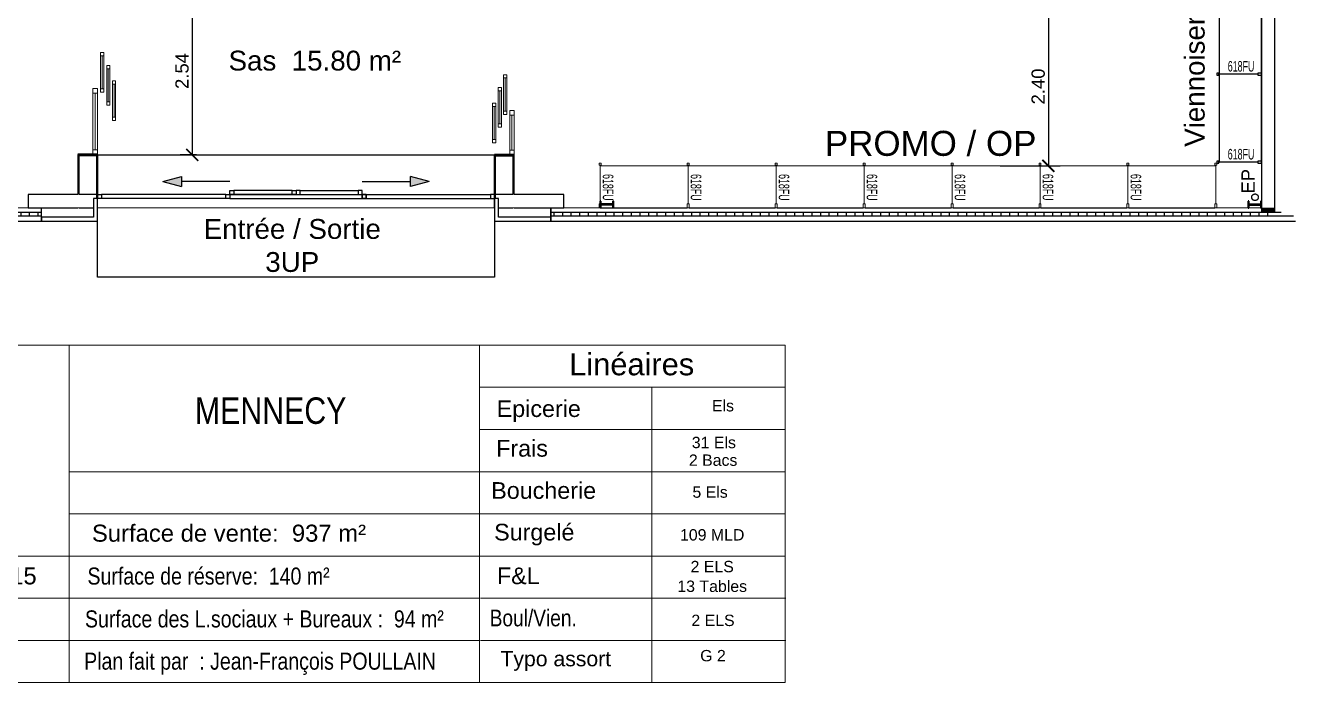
# Model space of a CAD drawing. Header units: millimetres. Extents: x 15590 to 15992, y 1055 to 1132.
# Drawn here: x 15759.24 to 15778.44, y 1063.33 to 1073.27 of the extents above; entities that cross this region are included whole.
import ezdxf
from ezdxf.enums import TextEntityAlignment as Align

# ---------------------------------------------------------------- set-up
doc = ezdxf.new("R2010")
doc.units = ezdxf.units.MM
doc.header["$MEASUREMENT"] = 0
for name, pattern in [('Court', [0.25, 0.05, -0.075, 0.05, -0.075]), ('Tirets', [0.004586, 0.002822, -0.001764]), ('Tirets courts A', [0.4, 0.2, -0.2])]:
    doc.linetypes.add(name, pattern=pattern)
doc.layers.get('0').update_dxf_attribs({"lineweight": 9})
for name, color, linetype in [('auvent 3D', 7, 'Continuous'), ('EP', 7, 'Continuous'), ('FAMILLES', 8, 'Continuous'), ('gondole', 6, 'Continuous'), ('le cartouche', 7, 'Continuous'), ('murs exterieurs.P', 7, 'Continuous'), ('murs interieurs.P', 7, 'Continuous'), ('structure', 7, 'Continuous'), ('texte.VETTI', 7, 'Continuous')]:
    doc.layers.add(name, color=color, linetype=linetype)
for name, color, linetype, lineweight in [('DM cloison', 7, 'Continuous', 9), ('DM Divers', 7, 'Continuous', 9), ('Hachures', 252, 'Continuous', 20)]:
    doc.layers.add(name, color=color, linetype=linetype, lineweight=lineweight)
doc.styles.add('Arial', font='arial.ttf')
doc.styles.add('Arial Narrow', font='ARIALN.TTF', dxfattribs={"height": 0.3})
doc.styles.add('GENERATED_STYLE_2', font='')
doc.styles.get("Standard").update_dxf_attribs({"font": 'swiss.ttf', "height": 0.2})
doc.styles.get('GENERATED_STYLE_2').set_extended_font_data('Arial Occidental')
doc.dimstyles.get("Standard").update_dxf_attribs({"dimtxt": 0.2, "dimasz": 0.18, "dimexe": 0.18, "dimexo": 0.0625, "dimgap": 0.05, "dimtad": 1, "dimzin": 4, "dimdsep": 46, "dimtxsty": 'Standard', "dimblk": 'ARCHTICK', "dimcen": 0.09, "dimadec": 0, "dimazin": 0, "dimtfac": 1, "dimtofl": 0, "dimtmove": 0, "dimatfit": 3, "dimfxl": 1, "dimtolj": 1, "dimtzin": 0, "dimarcsym": 0})
pattern_1 = [(90, (15740.19377, 1074.65998), (-0.13, 8e-18), []), (180, (15740.19377, 1074.65998), (-8e-18, -0.13), [])]

# ---------------------------------------------------------------- blocks, each defined once
blk = doc.blocks.new('Entrée Sortie')
at = {"layer": 'DM Divers', "insert": (49, 458), "char_height": 300, "width": 3361.04, "attachment_point": 2}
blk.add_mtext('{\\fArial|b0|i0|c0|p34;\\C1;Entrée / Sortie\\Ftxt|c0;\\P\\fArial|b0|i0|c238|p34;3UP}', dxfattribs=at)
blk = doc.blocks.new('_ArchTick')
at = {"color": 0, "linetype": 'ByBlock', "const_width": 0.15}
blk.add_lwpolyline([(-0.5, -0.5), (0.5, 0.5)], dxfattribs=at)
blk = doc.blocks.new('*D253')
at = {"layer": 'DEFPOINTS', "color": 0, "transparency": 16777216}
for p in [(15761.892, 1073.85), (15761.762, 1071.31), (15761.892, 1071.31)]:
    blk.add_point(p, dxfattribs=at)
at = {"layer": 'DM cloison', "color": 0, "lineweight": -2, "transparency": 16777216}
for p, q in [((15761.829, 1073.85), (15761.582, 1073.85)), ((15761.762, 1073.85), (15761.762, 1071.31)), ((15761.829, 1071.31), (15761.582, 1071.31))]:
    blk.add_line(p, q, dxfattribs=at)
at = {"layer": 'DM cloison', "color": 0, "lineweight": -2, "transparency": 16777216, "xscale": 0.18, "yscale": 0.18, "zscale": 0.18}
for p, rotation in [((15761.762, 1073.85), 90), ((15761.762, 1071.31), 270)]:
    blk.add_blockref('_ArchTick', p, dxfattribs=dict(at, rotation=rotation))
at = {"layer": 'DM cloison', "color": 0, "transparency": 16777216, "insert": (15761.609, 1072.58), "char_height": 0.2, "attachment_point": 5, "rotation": 90}
blk.add_mtext('\\A1;2.54', dxfattribs=at)
blk = doc.blocks.new('M618FU-1330')
for points in [[(-0.637, 1.345), (-0.647, 1.345), (-0.647, 1.36), (-0.677, 1.36), (-0.677, 1.33), (-0.647, 1.33), (-0.647, 1.345), (-0.637, 1.345)], [(-0.06, 1.345), (-0.637, 1.345)], [(-0.636, 0.015), (-0.636, 1.345)], [(-0.637, 0.015), (-0.647, 0.015), (-0.647, 0.03), (-0.677, 0.03), (-0.677, 0), (-0.647, 0), (-0.647, 0.015), (-0.637, 0.015)], [(-0.06, 0.015), (-0.637, 0.015)]]:
    blk.add_lwpolyline(points)
for points in [[(-0.06, 1.33), (0, 1.33), (0, 1.36), (-0.06, 1.36)], [(-0.06, 0), (0, 0), (0, 0.03), (-0.06, 0.03)]]:
    blk.add_lwpolyline(points, close=True)
at = {"color": 7, "lineweight": 25}
blk.add_lwpolyline([(0, 0.03), (0, 1.33)], dxfattribs=at)
at = {"color": 151, "lineweight": 15, "width": 0.6}
blk.add_text('618FU', height=0.16, dxfattribs=at).set_placement((-0.11, 0.135), align=Align.MIDDLE_RIGHT)
blk = doc.blocks.new('A$C6195')
at = {"color": 1}
for points in [[(0.04, 1.345), (0.03, 1.345), (0.03, 1.36), (0, 1.36), (0, 1.33), (0.03, 1.33), (0.03, 1.345), (0.04, 1.345)], [(0.041, 0.015), (0.041, 1.345)], [(0.617, 1.345), (0.041, 1.345)], [(0.04, 0.015), (0.03, 0.015), (0.03, 0.03), (0, 0.03), (0, 0), (0.03, 0), (0.03, 0.015), (0.04, 0.015)], [(0.041, 0.015), (0.031, 0.015), (0.031, 0.03), (0.001, 0.03), (0.001, 0), (0.031, 0), (0.031, 0.015), (0.041, 0.015)], [(0.617, 0.015), (0.04, 0.015)], [(0.617, 0.015), (0.041, 0.015)]]:
    blk.add_lwpolyline(points, dxfattribs=at)
for points in [[(0.617, 1.33), (0.677, 1.33), (0.677, 1.36), (0.617, 1.36)], [(0.617, 0), (0.677, 0), (0.677, 0.03), (0.617, 0.03)], [(0.617, 0), (0.676, 0), (0.676, 0.03), (0.617, 0.03)]]:
    blk.add_lwpolyline(points, close=True, dxfattribs=at)
at = {"color": 1, "lineweight": 25}
blk.add_lwpolyline([(0.676, 0.03), (0.676, 1.33)], dxfattribs=at)
at = {"color": 1, "lineweight": 15, "width": 0.6}
blk.add_text('618FU', height=0.16, dxfattribs=at).set_placement((0.567, 0.135), align=Align.MIDDLE_RIGHT)
blk = doc.blocks.new('*D277')
at = {"color": 0, "lineweight": -2, "transparency": 16777216}
for p, q in [((15773.83, 1073.546), (15774.886, 1073.546)), ((15774.706, 1073.546), (15774.706, 1071.145)), ((15773.977, 1071.145), (15774.886, 1071.145))]:
    blk.add_line(p, q, dxfattribs=at)
at = {"layer": 'DEFPOINTS', "color": 0, "transparency": 16777216}
for p in [(15773.767, 1073.546), (15773.915, 1071.145), (15774.706, 1071.145)]:
    blk.add_point(p, dxfattribs=at)
at = {"color": 0, "lineweight": -2, "transparency": 16777216, "xscale": 0.18, "yscale": 0.18, "zscale": 0.18}
for p, rotation in [((15774.706, 1073.546), 90), ((15774.706, 1071.145), 270)]:
    blk.add_blockref('_ArchTick', p, dxfattribs=dict(at, rotation=rotation))
at = {"color": 0, "transparency": 16777216, "insert": (15774.553, 1072.345), "char_height": 0.2, "attachment_point": 5, "rotation": 90}
blk.add_mtext('\\A1;2.40', dxfattribs=at)

msp = doc.modelspace()

# ---------------------------------------------------------------- hatches: boundary and pattern name
at = {"layer": 'murs exterieurs.P', "linetype": 'Continuous', "ltscale": 1000}
h = msp.add_hatch(dxfattribs=at)
h.set_pattern_fill('ISOLANT_POLYSTYRENE_0005', color=256, scale=0.1, angle=90, style=0, pattern_type=2)
h.set_pattern_definition(pattern_1)
h.paths.add_polyline_path([(15748.632, 1070.39), (15759.482, 1070.39), (15759.482, 1070.44), (15748.632, 1070.44)], flags=0)
h = msp.add_hatch(dxfattribs=at)
h.set_pattern_fill('ISOLANT_POLYSTYRENE_0005', color=256, scale=0.1, angle=90, style=0, pattern_type=2)
h.set_pattern_definition(pattern_1)
h.paths.add_polyline_path([(15767.182, 1070.39), (15778.031, 1070.39), (15778.031, 1070.44), (15767.182, 1070.44)], flags=0)
for points in [[(15777.931, 1070.44), (15778.031, 1070.44), (15778.031, 1070.51), (15777.931, 1070.51)], [(15778.131, 1070.51), (15778.031, 1070.51), (15778.031, 1070.44), (15778.131, 1070.44)]]:
    msp.add_hatch(color=256, dxfattribs=at).paths.add_polyline_path(points, flags=0)
at = {"layer": 'texte.VETTI', "linetype": 'Continuous'}
for points in [[(15761.319, 1070.907), (15761.599, 1070.832), (15761.599, 1070.982)], [(15765.344, 1070.907), (15765.064, 1070.982), (15765.064, 1070.832)]]:
    msp.add_hatch(color=256, dxfattribs=at).paths.add_polyline_path(points, flags=0)

# ---------------------------------------------------------------- linework, layer by layer
for p, q in [((15760.378, 1072.26), (15760.378, 1072.86)), ((15760.428, 1072.86), (15760.378, 1072.86)), ((15760.428, 1072.81), (15760.378, 1072.81)), ((15760.403, 1072.81), (15760.403, 1072.31)), ((15760.428, 1072.26), (15760.428, 1072.86)), ((15760.469, 1072.064), (15760.469, 1072.664)), ((15760.519, 1072.664), (15760.469, 1072.664)), ((15760.519, 1072.614), (15760.469, 1072.614)), ((15760.494, 1072.614), (15760.494, 1072.114)), ((15760.519, 1072.064), (15760.519, 1072.664)), ((15760.555, 1071.829), (15760.555, 1072.429)), ((15760.605, 1072.429), (15760.555, 1072.429)), ((15760.605, 1072.379), (15760.555, 1072.379)), ((15760.58, 1072.379), (15760.58, 1071.879)), ((15760.605, 1071.829), (15760.605, 1072.429)), ((15766.471, 1071.924), (15766.471, 1072.524)), ((15766.471, 1072.524), (15766.521, 1072.524)), ((15766.471, 1072.474), (15766.521, 1072.474)), ((15766.496, 1072.474), (15766.496, 1071.974)), ((15766.521, 1071.924), (15766.521, 1072.524)), ((15760.262, 1071.315), (15760.262, 1072.315)), ((15760.262, 1072.315), (15760.332, 1072.315)), ((15760.332, 1072.315), (15760.262, 1072.315)), ((15760.262, 1072.245), (15760.332, 1072.245)), ((15760.297, 1072.245), (15760.294, 1072.245)), ((15760.294, 1072.245), (15760.294, 1071.385)), ((15760.332, 1071.315), (15760.332, 1072.315)), ((15760.428, 1072.31), (15760.378, 1072.31)), ((15760.428, 1072.26), (15760.378, 1072.26)), ((15766.386, 1071.728), (15766.386, 1072.328)), ((15766.386, 1072.328), (15766.436, 1072.328)), ((15766.386, 1072.278), (15766.436, 1072.278)), ((15766.411, 1072.278), (15766.411, 1071.778)), ((15766.436, 1071.728), (15766.436, 1072.328)), ((15760.519, 1072.114), (15760.469, 1072.114)), ((15760.519, 1072.064), (15760.469, 1072.064)), ((15766.304, 1071.494), (15766.304, 1072.094)), ((15766.304, 1072.094), (15766.354, 1072.094)), ((15766.304, 1072.044), (15766.354, 1072.044)), ((15766.329, 1072.044), (15766.329, 1071.544)), ((15766.354, 1071.494), (15766.354, 1072.094)), ((15766.471, 1071.974), (15766.521, 1071.974)), ((15766.562, 1071.31), (15766.562, 1071.98)), ((15766.562, 1071.98), (15766.632, 1071.98)), ((15766.632, 1071.31), (15766.632, 1071.98)), ((15760.605, 1071.879), (15760.555, 1071.879)), ((15760.605, 1071.829), (15760.555, 1071.829)), ((15766.386, 1071.778), (15766.436, 1071.778)), ((15766.471, 1071.924), (15766.521, 1071.924)), ((15766.562, 1071.91), (15766.632, 1071.91)), ((15766.594, 1071.91), (15766.594, 1071.38)), ((15766.386, 1071.728), (15766.436, 1071.728)), ((15760.262, 1071.385), (15760.332, 1071.385)), ((15766.304, 1071.544), (15766.354, 1071.544)), ((15766.304, 1071.494), (15766.354, 1071.494)), ((15760.262, 1071.315), (15760.332, 1071.315)), ((15766.562, 1071.38), (15766.632, 1071.38)), ((15766.562, 1071.31), (15766.632, 1071.31)), ((15760.272, 1070.51), (15748.732, 1070.51)), ((15766.332, 1070.51), (15760.332, 1070.51)), ((15777.931, 1070.51), (15766.392, 1070.51)), ((15759.9, 1068.432), (15759.9, 1063.326)), ((15766.106, 1068.432), (15766.106, 1063.326)), ((15770.725, 1064.602), (15770.725, 1068.432)), ((15770.725, 1068.432), (15770.725, 1064.602)), ((15770.725, 1063.326), (15770.725, 1068.432)), ((15766.106, 1067.794), (15770.725, 1067.794)), ((15768.709, 1067.794), (15768.709, 1063.326)), ((15766.106, 1067.155), (15770.725, 1067.155)), ((15770.725, 1066.517), (15770.725, 1067.155)), ((15759.9, 1066.517), (15770.725, 1066.517)), ((15759.9, 1065.879), (15766.119, 1065.879)), ((15766.119, 1065.879), (15770.725, 1065.879)), ((15766.119, 1065.241), (15756.41, 1065.241)), ((15766.119, 1065.241), (15770.725, 1065.241)), ((15756.41, 1064.602), (15766.119, 1064.602)), ((15766.131, 1064.602), (15770.737, 1064.602)), ((15756.41, 1063.964), (15766.119, 1063.964)), ((15766.131, 1063.964), (15770.737, 1063.964)), ((15756.41, 1063.326), (15770.725, 1063.326))]:
    msp.add_line(p, q)
at = {"layer": 'auvent 3D', "linetype": 'Tirets courts A', "ltscale": 1000, "flags": 128}
msp.add_lwpolyline([(15766.332, 1071.31), (15766.332, 1069.46), (15760.332, 1069.46), (15760.332, 1071.31)], close=True, dxfattribs=at)
at = {"layer": 'EP', "linetype": 'Tirets', "ltscale": 1000}
msp.add_circle((15777.831, 1070.669), 0.05, dxfattribs=at)
at = {"layer": 'Hachures'}
msp.add_line((15756.41, 1068.432), (15770.725, 1068.432), dxfattribs=at)
at = {"layer": 'murs exterieurs.P', "linetype": 'Court', "ltscale": 1000}
msp.add_line((15762.432, 1071.31), (15764.232, 1071.31), dxfattribs=at)
at = {"layer": 'murs exterieurs.P', "color": 31, "linetype": 'Continuous', "lineweight": 25, "ltscale": 1000}
for p, q in [((15760.332, 1070.51), (15760.332, 1070.71)), ((15766.332, 1070.51), (15766.332, 1070.71)), ((15759.482, 1070.44), (15748.632, 1070.44)), ((15759.482, 1070.44), (15759.482, 1070.51)), ((15767.182, 1070.51), (15767.182, 1070.44)), ((15778.226, 1070.44), (15767.182, 1070.44))]:
    msp.add_line(p, q, dxfattribs=at)
at = {"layer": 'murs exterieurs.P', "linetype": 'Continuous', "ltscale": 1000}
for p, q in [((15760.332, 1070.65), (15760.332, 1070.71)), ((15760.332, 1070.71), (15760.392, 1070.71)), ((15760.392, 1070.65), (15760.332, 1070.65)), ((15760.392, 1070.71), (15760.392, 1070.65)), ((15762.272, 1070.71), (15760.392, 1070.71)), ((15762.272, 1070.65), (15760.392, 1070.65)), ((15762.272, 1070.65), (15762.272, 1070.71)), ((15762.272, 1070.71), (15762.332, 1070.71)), ((15762.272, 1070.71), (15762.332, 1070.71)), ((15762.272, 1070.65), (15762.272, 1070.71)), ((15762.332, 1070.65), (15762.272, 1070.65)), ((15762.332, 1070.65), (15762.272, 1070.65)), ((15762.332, 1070.71), (15762.332, 1070.77)), ((15762.332, 1070.77), (15762.392, 1070.77)), ((15762.332, 1070.71), (15762.332, 1070.65)), ((15762.392, 1070.71), (15762.332, 1070.71)), ((15762.332, 1070.71), (15762.332, 1070.65)), ((15762.332, 1070.71), (15764.332, 1070.71)), ((15762.332, 1070.65), (15764.332, 1070.65)), ((15762.392, 1070.77), (15762.392, 1070.71)), ((15763.272, 1070.77), (15762.392, 1070.77)), ((15763.272, 1070.71), (15762.392, 1070.71)), ((15763.272, 1070.71), (15763.272, 1070.77)), ((15763.272, 1070.77), (15763.332, 1070.77)), ((15763.332, 1070.71), (15763.272, 1070.71)), ((15763.332, 1070.77), (15763.332, 1070.71)), ((15763.392, 1070.77), (15763.332, 1070.77)), ((15763.332, 1070.77), (15763.332, 1070.71)), ((15763.332, 1070.71), (15763.392, 1070.71)), ((15763.392, 1070.71), (15763.392, 1070.77)), ((15763.392, 1070.77), (15764.272, 1070.77)), ((15763.392, 1070.71), (15764.272, 1070.71)), ((15764.332, 1070.77), (15764.272, 1070.77)), ((15764.272, 1070.77), (15764.272, 1070.71)), ((15764.272, 1070.71), (15764.332, 1070.71)), ((15764.332, 1070.71), (15764.332, 1070.77)), ((15764.392, 1070.71), (15764.332, 1070.71)), ((15764.332, 1070.71), (15764.332, 1070.65)), ((15764.332, 1070.71), (15764.392, 1070.71)), ((15764.332, 1070.65), (15764.332, 1070.71)), ((15764.332, 1070.65), (15764.392, 1070.65)), ((15764.392, 1070.65), (15764.332, 1070.65)), ((15764.392, 1070.65), (15764.392, 1070.71)), ((15764.392, 1070.71), (15766.272, 1070.71)), ((15764.392, 1070.71), (15764.392, 1070.65)), ((15764.392, 1070.65), (15766.272, 1070.65)), ((15766.332, 1070.71), (15766.272, 1070.71)), ((15766.272, 1070.71), (15766.272, 1070.65)), ((15766.272, 1070.65), (15766.332, 1070.65)), ((15766.332, 1070.65), (15766.332, 1070.71)), ((15759.482, 1070.44), (15759.482, 1070.51)), ((15759.482, 1070.39), (15759.482, 1070.44)), ((15759.482, 1070.39), (15759.482, 1070.44)), ((15767.182, 1070.44), (15767.182, 1070.51)), ((15767.182, 1070.44), (15767.182, 1070.39)), ((15767.182, 1070.39), (15767.182, 1070.44)), ((15777.931, 1070.51), (15777.931, 1070.44)), ((15778.131, 1070.44), (15778.131, 1070.51)), ((15748.632, 1070.39), (15759.482, 1070.39)), ((15759.482, 1070.31), (15759.482, 1070.39)), ((15759.482, 1070.31), (15759.482, 1070.39)), ((15767.182, 1070.39), (15767.182, 1070.31)), ((15767.182, 1070.39), (15778.411, 1070.39)), ((15767.182, 1070.31), (15767.182, 1070.39))]:
    msp.add_line(p, q, dxfattribs=at)
at = {"layer": 'murs exterieurs.P', "linetype": 'Continuous', "ltscale": 1000, "flags": 128}
for points in [[(15777.931, 1096.308), (15777.931, 1070.51)], [(15778.131, 1070.51), (15778.131, 1096.308)], [(15760.322, 1070.649), (15760.272, 1070.649)], [(15760.272, 1070.649), (15760.272, 1070.37)], [(15760.332, 1070.31), (15760.332, 1070.649)], [(15766.332, 1070.649), (15766.332, 1070.31)], [(15766.392, 1070.649), (15766.342, 1070.649)], [(15766.392, 1070.37), (15766.392, 1070.649)], [(15748.632, 1070.31), (15759.482, 1070.31)], [(15760.272, 1070.37), (15759.482, 1070.37)], [(15759.482, 1070.37), (15759.482, 1070.31)], [(15759.482, 1070.31), (15760.332, 1070.31)], [(15766.332, 1070.31), (15767.182, 1070.31)], [(15767.182, 1070.37), (15766.392, 1070.37)], [(15767.182, 1070.31), (15767.182, 1070.37)], [(15767.182, 1070.31), (15778.444, 1070.31)]]:
    msp.add_lwpolyline(points, dxfattribs=at)
at = {"layer": 'murs exterieurs.P', "color": 31, "linetype": 'Continuous', "lineweight": 25, "ltscale": 1000, "flags": 128}
for points in [[(15760.032, 1070.71), (15759.282, 1070.71)], [(15759.282, 1070.71), (15759.282, 1070.51)], [(15760.332, 1070.71), (15760.052, 1070.71)], [(15766.612, 1070.71), (15766.332, 1070.71)], [(15767.382, 1070.71), (15766.632, 1070.71)], [(15767.382, 1070.51), (15767.382, 1070.71)], [(15759.282, 1070.51), (15760.032, 1070.51)], [(15760.052, 1070.51), (15760.272, 1070.51)], [(15766.392, 1070.51), (15766.612, 1070.51)], [(15766.632, 1070.51), (15767.382, 1070.51)]]:
    msp.add_lwpolyline(points, dxfattribs=at)
at = {"layer": 'murs interieurs.P', "linetype": 'Continuous', "ltscale": 1000, "flags": 128}
msp.add_lwpolyline([(15777.931, 1072.561), (15777.931, 1072.611)], dxfattribs=at)
at = {"layer": 'murs interieurs.P', "linetype": 'Court', "ltscale": 1000, "flags": 128}
for points in [[(15760.032, 1071.315), (15760.032, 1070.71)], [(15760.052, 1070.71), (15760.052, 1071.305)], [(15766.612, 1071.3), (15766.612, 1070.71)], [(15766.632, 1070.71), (15766.632, 1071.31)]]:
    msp.add_lwpolyline(points, dxfattribs=at)
at = {"layer": 'murs interieurs.P', "color": 160, "linetype": 'Continuous', "lineweight": 35, "ltscale": 1000, "flags": 128}
for points in [[(15760.332, 1071.315), (15760.032, 1071.315)], [(15760.052, 1071.305), (15760.322, 1071.305)], [(15760.322, 1071.305), (15760.322, 1070.649)], [(15760.332, 1070.649), (15760.332, 1071.315)], [(15766.332, 1071.31), (15766.332, 1070.649)], [(15766.632, 1071.31), (15766.332, 1071.31)], [(15766.342, 1070.649), (15766.342, 1071.3)], [(15766.342, 1071.3), (15766.612, 1071.3)]]:
    msp.add_lwpolyline(points, dxfattribs=at)
at = {"layer": 'structure', "color": 160, "linetype": 'Continuous', "lineweight": 35, "ltscale": 1000}
for p, q in [((15767.94, 1070.612), (15767.932, 1070.612)), ((15767.932, 1070.612), (15767.932, 1070.512)), ((15767.932, 1070.512), (15767.94, 1070.512)), ((15767.94, 1070.571), (15767.94, 1070.612)), ((15767.94, 1070.512), (15767.94, 1070.554)), ((15768.118, 1070.565), (15767.946, 1070.565)), ((15767.946, 1070.56), (15768.118, 1070.56)), ((15768.132, 1070.612), (15768.123, 1070.612)), ((15768.123, 1070.612), (15768.123, 1070.571)), ((15768.123, 1070.554), (15768.123, 1070.512)), ((15768.123, 1070.512), (15768.132, 1070.512)), ((15768.132, 1070.512), (15768.132, 1070.612)), ((15777.736, 1070.61), (15777.728, 1070.61)), ((15777.728, 1070.61), (15777.728, 1070.51)), ((15777.728, 1070.51), (15777.736, 1070.51)), ((15777.736, 1070.568), (15777.736, 1070.61)), ((15777.736, 1070.51), (15777.736, 1070.551)), ((15777.914, 1070.562), (15777.742, 1070.562)), ((15777.742, 1070.557), (15777.914, 1070.557)), ((15777.928, 1070.61), (15777.919, 1070.61)), ((15777.919, 1070.61), (15777.919, 1070.568)), ((15777.919, 1070.551), (15777.919, 1070.51)), ((15777.919, 1070.51), (15777.928, 1070.51)), ((15777.928, 1070.51), (15777.928, 1070.61))]:
    msp.add_line(p, q, dxfattribs=at)
for centre, start, end in [((15767.946, 1070.571), 180, 270), ((15767.946, 1070.554), 90, 180), ((15768.118, 1070.571), 270, 0), ((15768.118, 1070.554), 0, 90), ((15777.742, 1070.568), 180, 270), ((15777.742, 1070.551), 90, 180), ((15777.914, 1070.568), 270, 0), ((15777.914, 1070.551), 0, 90)]:
    msp.add_arc(centre, 0.0056, start, end, dxfattribs=at)
at = {"layer": 'texte.VETTI', "linetype": 'Continuous', "ltscale": 1000}
for p, q in [((15761.319, 1070.907), (15761.599, 1070.982)), ((15761.319, 1070.907), (15761.599, 1070.832)), ((15761.599, 1070.982), (15761.599, 1070.832)), ((15762.332, 1070.907), (15761.599, 1070.907)), ((15764.332, 1070.907), (15765.064, 1070.907)), ((15765.344, 1070.907), (15765.064, 1070.982)), ((15765.064, 1070.832), (15765.064, 1070.982)), ((15765.344, 1070.907), (15765.064, 1070.832))]:
    msp.add_line(p, q, dxfattribs=at)

# ---------------------------------------------------------------- block references
at = {"rotation": 270}
for p in [(15767.915, 1071.185), (15769.245, 1071.185), (15770.575, 1071.185), (15771.905, 1071.185), (15773.235, 1071.185), (15774.565, 1071.186), (15775.895, 1071.186)]:
    msp.add_blockref('A$C6195', p, dxfattribs=at)
at = {"layer": 'DM cloison', "xscale": 0.001, "yscale": 0.001, "zscale": 0.001}
msp.add_blockref('Entrée Sortie', (15763.226, 1069.882), dxfattribs=at)
at = {"layer": 'gondole'}
for p in [(15777.931, 1072.516), (15777.931, 1071.186)]:
    msp.add_blockref('M618FU-1330', p, dxfattribs=at)

# ---------------------------------------------------------------- texts
at = {"style": 'Arial Narrow'}
for s, height, p in [('Surface de réserve:  140 m²', 0.2578, (15760.179, 1064.809)), ('Surface des L.sociaux + Bureaux :  94 m²', 0.2578, (15760.141, 1064.161)), ('Boul/Vien.', 0.2521, (15766.26, 1064.178)), ('Plan fait par  : Jean-François POULLAIN', 0.2578, (15760.129, 1063.522))]:
    msp.add_text(s, height=height, dxfattribs=at).set_placement(p)
at = {"attachment_point": 2, "style": 'Arial Narrow'}
for s, insert, char_height, width in [('{\\fArial|b0|i0|c0|p34;\\C1;PROMO / OP }', (15772.927, 1071.674), 0.37811, 11.06971), ('{\\fArial|b0|i0|c0|p34;\\C1;Linéaires}', (15768.407, 1068.309), 0.33333, 62.1978), ('{\\fArial|b0|i0|c0|p34;Epicerie}', (15767.002, 1067.597), 0.25208, 124.3956), ('{\\fArial|b0|i0|c0|p34; Els}', (15769.753, 1067.601), 0.17187, 124.3956), ('{\\fArial|b0|i0|c0|p34;Frais }', (15766.749, 1066.997), 0.25208, 124.3956), ('{\\fArial|b0|i0|c0|p34;31 Els}', (15769.649, 1067.045), 0.17187, 124.3956), ('{\\fArial|b0|i0|c0|p34;2 Bacs}', (15769.638, 1066.778), 0.17187, 124.3956), ('{\\fArial|b0|i0|c0|p34;Boucherie}', (15767.076, 1066.359), 0.25208, 124.3956), ('{\\fArial|b0|i0|c0|p34;5 Els}', (15769.592, 1066.295), 0.17187, 124.3956), ('{\\fArial|b0|i0|c0|p34;Surface de vente:  937 m²}', (15762.318, 1065.716), 0.2578, 62.1978), ('{\\fArial|b0|i0|c0|p34;Surgelé}', (15766.934, 1065.729), 0.25208, 124.3956), ('\\pt62.217;{\\fArial|b0|i0|c0|p34;109 MLD }', (15769.624, 1065.648), 0.17187, 124.3956), ('{\\fArial|b0|i0|c0|p34;Date : 03/08/2015}', (15757.979, 1065.07), 0.2578, 62.1978), ('{\\fArial|b0|i0|c0|p34;F&L}', (15766.693, 1065.068), 0.25208, 124.3956), ('{\\fArial|b0|i0|c0|p34;2 ELS}', (15769.624, 1065.168), 0.17187, 124.3956), ('{\\fArial|b0|i0|c0|p34;13 Tables}', (15769.624, 1064.87), 0.17187, 124.3956), ('{\\fArial|b0|i0|c0|p34;2 ELS}', (15769.636, 1064.354), 0.17187, 124.3956), ('{\\fArial|b0|i0|c0|p34;\\C1;Typo assort}', (15767.259, 1063.802), 0.22916, 62.1978), ('{\\fArial|b0|i0|c0|p34;G 2}', (15769.636, 1063.82), 0.17187, 124.3956)]:
    msp.add_mtext(s, dxfattribs=dict(at, insert=insert, char_height=char_height, width=width))
at = {"layer": 'DM Divers', "insert": (15763.616, 1072.887), "char_height": 0.3, "width": 6.6142, "attachment_point": 2}
msp.add_mtext('Sas  15.80 m²', dxfattribs=at)
at = {"layer": 'EP', "linetype": 'Continuous', "insert": (15777.725, 1070.911), "char_height": 0.2, "attachment_point": 5, "rotation": 90, "style": 'GENERATED_STYLE_2'}
msp.add_mtext('{EP}', dxfattribs=at)
at = {"layer": 'FAMILLES', "color": 0, "insert": (15776.769, 1071.433), "char_height": 0.3, "width": 7.36144, "attachment_point": 1, "rotation": 90, "style": 'Arial'}
msp.add_mtext('Viennoiserie', dxfattribs=at)
at = {"layer": 'le cartouche', "color": 1, "style": 'Arial Narrow'}
msp.add_text('MENNECY', height=0.4, dxfattribs=at).set_placement((15761.803, 1067.241))

# ---------------------------------------------------------------- dimensions: what is measured, and where the dimension line sits
dim = msp.add_linear_dim(base=(15774.706, 1071.145), p1=(15773.767, 1073.546), p2=(15773.915, 1071.145), angle=90, dimstyle='Standard')
dim.commit()
dim.dimension.update_dxf_attribs({"geometry": '*D277', "text_midpoint": (15774.553, 1072.345)})
at = {"layer": 'DM cloison'}
dim = msp.add_linear_dim(base=(15761.762, 1071.31), p1=(15761.892, 1073.85), p2=(15761.892, 1071.31), angle=90, dimstyle='Standard', dxfattribs=at)
dim.commit()
dim.dimension.update_dxf_attribs({"geometry": '*D253', "text_midpoint": (15761.609, 1072.58)})

doc.saveas('drawing.dxf')
